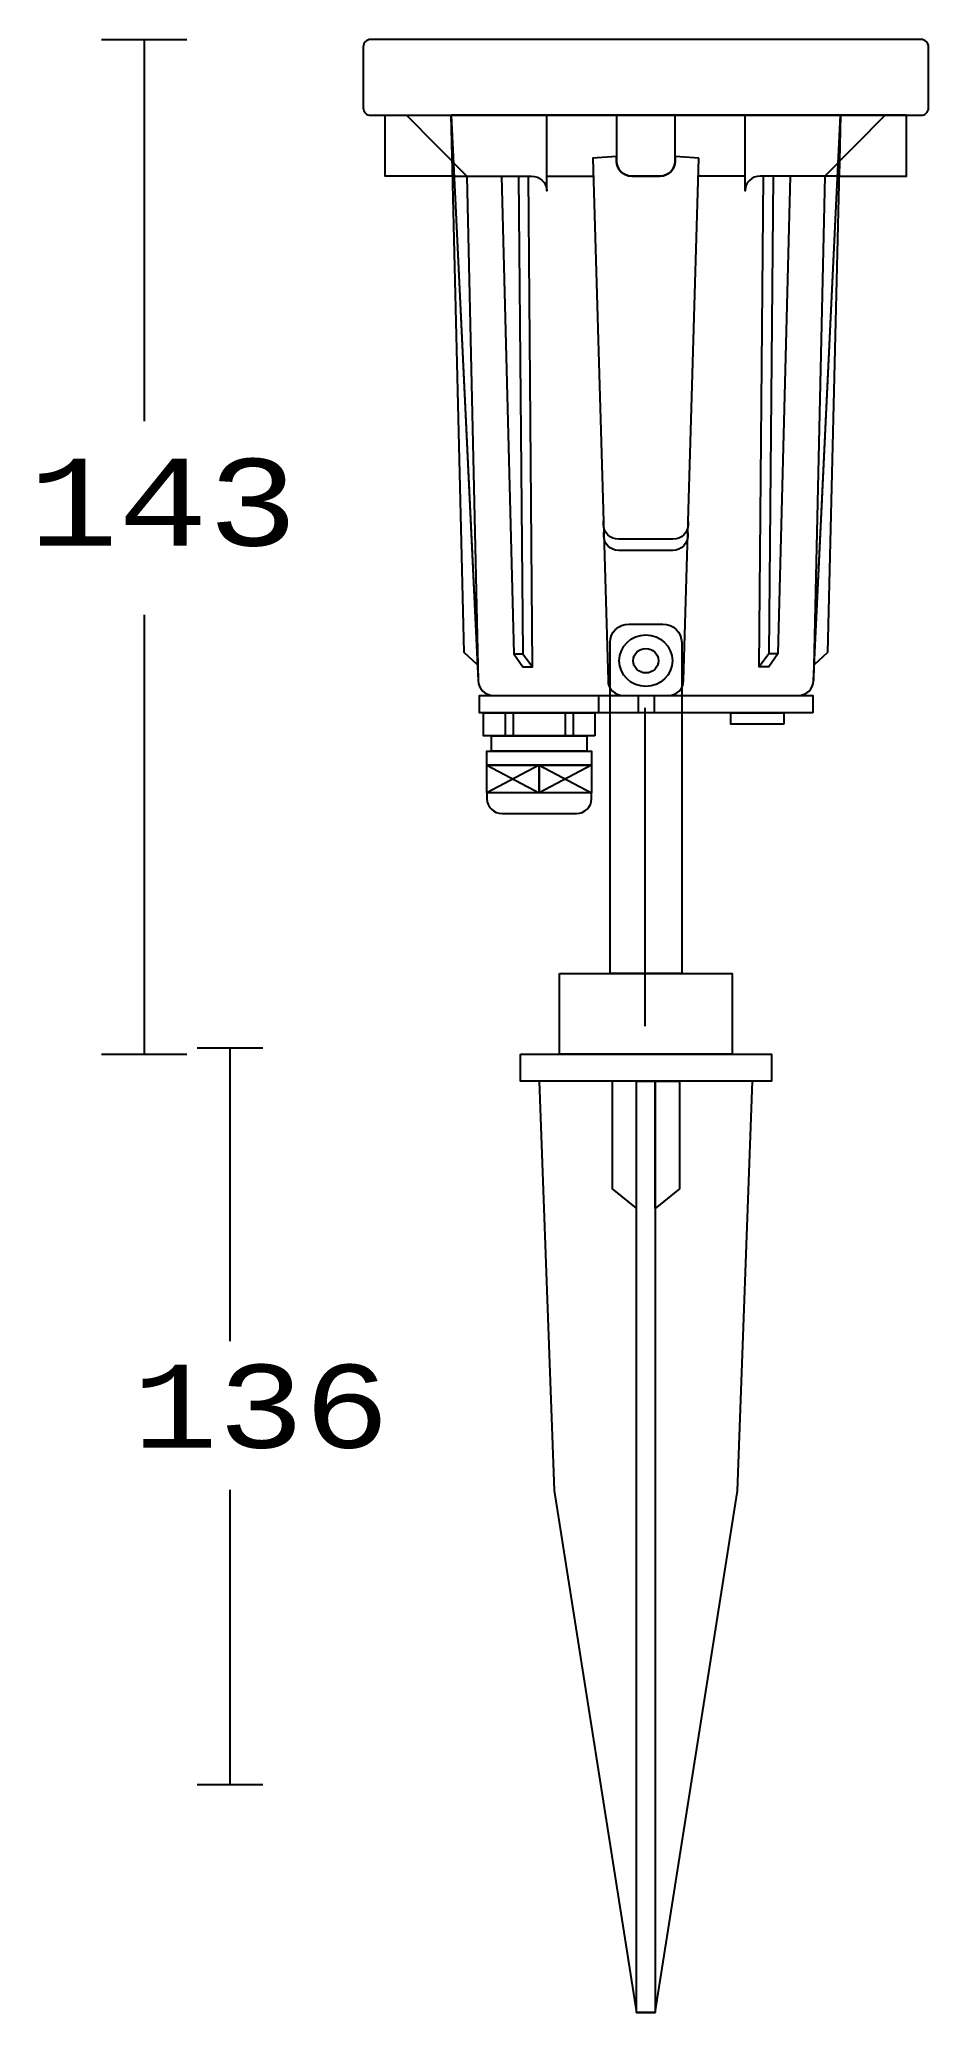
# Model space of a CAD drawing. Extents: x 1 to 117, y 0 to 258.
import ezdxf

# ---------------------------------------------------------------- set-up
doc = ezdxf.new("R2010")
doc.units = 0
doc.layers.add('LIVELLO_1', color=160, linetype='Continuous')
doc.styles.add('STD', font='txt')

# ---------------------------------------------------------------- blocks, each defined once
blk = doc.blocks.new('AI9-BLK1')
at = {"layer": 'LIVELLO_1', "color": 7}
for p, q in [((-49.33, 128.61), (-38.22, 128.61)), ((-43.78, 128.61), (-43.78, 78.86)), ((8.72, 110.8), (14.79, 110.8)), ((34.59, 110.8), (28.52, 110.8)), ((-43.78, 53.62), (-43.78, -3.68)), ((4.44, 48.5), (5.62, 48.5)), ((38.87, 48.5), (37.69, 48.5)), ((15.46, 43.09), (15.46, 40.84)), ((20.65, 43.09), (20.65, 40.84)), ((21.54, 41.49), (21.54, -0.04)), ((22.72, 43.09), (22.72, 40.84)), ((3.31, 40.84), (3.31, 37.83)), ((4.35, 40.84), (4.35, 37.83)), ((11.14, 40.84), (11.14, 37.83)), ((12.19, 40.84), (12.19, 37.83)), ((7.75, 34.02), (0.93, 30.41)), ((0.93, 34.02), (7.75, 30.41)), ((7.75, 34.02), (14.57, 30.41)), ((14.57, 34.02), (7.75, 30.41)), ((-49.33, -3.68), (-38.22, -3.68)), ((-36.85, -2.83), (-28.31, -2.83)), ((-32.58, -2.83), (-32.58, -41.07)), ((-32.58, -60.47), (-32.58, -98.86)), ((-36.85, -98.86), (-28.31, -98.86))]:
    blk.add_line(p, q, dxfattribs=at)
for points in [[(-12.34, 118.72), (-3.73, 118.72), (-3.54, 110.8), (-12.34, 110.8)], [(-3.73, 118.72), (-0.3, 47.08), (-2.04, 48.69)], [(47.04, 118.72), (45.35, 48.69), (43.61, 47.08)], [(55.65, 118.72), (47.04, 118.72), (46.85, 110.8), (55.65, 110.8)], [(43.42, 40.84), (-0.05, 40.84), (-0.05, 43.09), (43.42, 43.09)], [(15.01, 37.83), (0.5, 37.83), (0.5, 40.84), (15.01, 40.84)], [(39.65, 39.34), (32.75, 39.34), (32.75, 40.84), (39.65, 40.84)], [(13.97, 35.84), (1.53, 35.84), (1.53, 37.83), (13.97, 37.83)], [(14.57, 34.02), (0.93, 34.02), (0.93, 35.84), (14.57, 35.84)], [(0.93, 34.02), (7.75, 34.02), (7.75, 30.41), (0.93, 30.41)], [(7.75, 34.02), (14.57, 34.02), (14.57, 30.41), (7.75, 30.41)], [(10.39, 6.83), (32.91, 6.83), (32.91, -3.68), (10.39, -3.68)], [(5.29, -3.68), (38.02, -3.68), (38.02, -7.21), (5.29, -7.21)], [(20.42, -128.61), (22.89, -128.61), (33.6, -60.58), (35.56, -7.21), (7.75, -7.21), (9.71, -60.54)], [(20.42, -7.21), (17.27, -7.21), (17.27, -21.22), (20.42, -23.78)], [(20.42, -7.21), (22.89, -7.21), (22.89, -128.61), (20.42, -128.61)], [(22.89, -7.21), (26.04, -7.21), (26.04, -21.22), (22.89, -23.78)]]:
    blk.add_lwpolyline(points, close=True, dxfattribs=at)
for points in [[(-9.55, 118.72), (-1.69, 110.8), (-0.2, 45.02)], [(52.86, 118.72), (45, 110.8), (43.51, 45.02)], [(2.84, 110.8), (4.44, 48.5), (5.63, 46.83), (6.86, 46.83), (6.33, 110.8)], [(5.04, 110.8), (5.62, 48.5), (6.86, 46.83)], [(38.27, 110.8), (37.69, 48.5), (36.45, 46.83)], [(40.47, 110.8), (38.87, 48.5), (37.68, 46.83), (36.45, 46.83), (36.98, 110.8)]]:
    blk.add_lwpolyline(points, dxfattribs=at)
for major_axis, ratio in [((-3.46, 0), 0.971219), ((-1.64, 0), 0.971164)]:
    blk.add_ellipse((21.65, 47.62), major_axis=major_axis, ratio=ratio, dxfattribs=at)
for points, knots in [([(-14.23, 128.61), (-14.23, 128.61), (57.53, 128.61), (57.53, 128.61), (58.08, 128.61), (58.52, 128.17), (58.52, 127.64), (58.52, 127.64), (58.52, 119.68), (58.52, 119.68), (58.52, 119.15), (58.08, 118.72), (57.53, 118.72), (57.53, 118.72), (-14.23, 118.72), (-14.23, 118.72), (-14.77, 118.72), (-15.21, 119.15), (-15.21, 119.68), (-15.21, 119.68), (-15.21, 127.64), (-15.21, 127.64), (-15.21, 128.17), (-14.77, 128.61), (-14.23, 128.61)], [0, 0, 0, 0, 1, 1, 1, 2, 2, 2, 3, 3, 3, 4, 4, 4, 5, 5, 5, 6, 6, 6, 7, 7, 7, 8, 8, 8, 8]), ([(-3.73, 118.72), (-3.73, 118.72), (8.72, 118.72), (8.72, 118.72), (8.72, 118.72), (8.72, 108.88), (8.72, 108.88), (8.72, 109.94), (7.83, 110.8), (6.74, 110.8), (6.74, 110.8), (-3.54, 110.8), (-3.54, 110.8), (-3.54, 110.8), (-3.73, 118.72), (-3.73, 118.72)], [0, 0, 0, 0, 1, 1, 1, 2, 2, 2, 3, 3, 3, 4, 4, 4, 5, 5, 5, 5]), ([(1.78, 43.09), (0.68, 43.09), (-0.2, 43.95), (-0.2, 45.02), (-0.2, 45.02), (-3.73, 118.72), (-3.73, 118.72), (-3.73, 118.72), (47.04, 118.72), (47.04, 118.72), (47.04, 118.72), (43.51, 45.02), (43.51, 45.02), (43.51, 43.95), (42.63, 43.09), (41.53, 43.09), (41.53, 43.09), (1.78, 43.09), (1.78, 43.09)], [0, 0, 0, 0, 1, 1, 1, 2, 2, 2, 3, 3, 3, 4, 4, 4, 5, 5, 5, 6, 6, 6, 6]), ([(25.47, 118.72), (25.47, 118.72), (25.47, 112.72), (25.47, 112.72), (25.47, 111.66), (24.59, 110.8), (23.49, 110.8), (23.49, 110.8), (19.81, 110.8), (19.81, 110.8), (18.72, 110.8), (17.83, 111.66), (17.83, 112.72), (17.83, 112.72), (17.83, 118.72), (17.83, 118.72), (17.83, 118.72), (25.47, 118.72), (25.47, 118.72)], [0, 0, 0, 0, 1, 1, 1, 2, 2, 2, 3, 3, 3, 4, 4, 4, 5, 5, 5, 6, 6, 6, 6]), ([(47.04, 118.72), (47.04, 118.72), (34.59, 118.72), (34.59, 118.72), (34.59, 118.72), (34.59, 108.88), (34.59, 108.88), (34.59, 109.94), (35.48, 110.8), (36.57, 110.8), (36.57, 110.8), (46.85, 110.8), (46.85, 110.8), (46.85, 110.8), (47.04, 118.72), (47.04, 118.72)], [0, 0, 0, 0, 1, 1, 1, 2, 2, 2, 3, 3, 3, 4, 4, 4, 5, 5, 5, 5]), ([(28.55, 113.13), (28.55, 113.13), (26.58, 45.02), (26.58, 45.02), (26.58, 43.95), (25.69, 43.09), (24.6, 43.09), (24.6, 43.09), (18.7, 43.09), (18.7, 43.09), (17.61, 43.09), (16.72, 43.95), (16.72, 45.02), (16.72, 45.02), (14.74, 113.13), (14.74, 113.13), (14.74, 113.13), (17.83, 113.34), (17.83, 113.34), (17.83, 113.34), (17.83, 112.72), (17.83, 112.72), (17.83, 111.66), (18.72, 110.8), (19.81, 110.8), (19.81, 110.8), (23.49, 110.8), (23.49, 110.8), (24.59, 110.8), (25.47, 111.66), (25.47, 112.72), (25.47, 112.72), (25.47, 113.34), (25.47, 113.34), (25.47, 113.34), (28.55, 113.13), (28.55, 113.13)], [0, 0, 0, 0, 1, 1, 1, 2, 2, 2, 3, 3, 3, 4, 4, 4, 5, 5, 5, 6, 6, 6, 7, 7, 7, 8, 8, 8, 9, 9, 9, 10, 10, 10, 11, 11, 11, 12, 12, 12, 12]), ([(27.18, 65.77), (27.18, 65.77), (27.17, 65.38), (27.17, 65.38), (27.17, 64.32), (26.28, 63.45), (25.19, 63.45), (25.19, 63.45), (18.1, 63.45), (18.1, 63.45), (17.01, 63.45), (16.12, 64.32), (16.12, 65.38), (16.12, 65.38), (16.12, 65.85), (16.12, 65.85)], [0, 0, 0, 0, 1, 1, 1, 2, 2, 2, 3, 3, 3, 4, 4, 4, 5, 5, 5, 5]), ([(27.13, 64.3), (27.13, 64.3), (27.12, 63.91), (27.12, 63.91), (27.12, 62.85), (26.28, 61.99), (25.19, 61.99), (25.19, 61.99), (18.1, 61.99), (18.1, 61.99), (17.01, 61.99), (16.17, 62.85), (16.17, 63.91), (16.17, 63.91), (16.17, 64.38), (16.17, 64.38)], [0, 0, 0, 0, 1, 1, 1, 2, 2, 2, 3, 3, 3, 4, 4, 4, 5, 5, 5, 5]), ([(23.86, 52.39), (23.86, 52.39), (19.45, 52.39), (19.45, 52.39), (18.09, 52.39), (16.99, 51.32), (16.99, 50), (16.99, 50), (16.99, 6.83), (16.99, 6.83), (16.99, 6.83), (26.33, 6.83), (26.33, 6.83), (26.33, 6.83), (26.33, 50), (26.33, 50), (26.33, 51.32), (25.22, 52.39), (23.86, 52.39)], [0, 0, 0, 0, 1, 1, 1, 2, 2, 2, 3, 3, 3, 4, 4, 4, 5, 5, 5, 6, 6, 6, 6]), ([(14.57, 30.41), (14.57, 30.41), (14.57, 29.62), (14.57, 29.62), (14.57, 28.56), (13.68, 27.7), (12.6, 27.7), (12.6, 27.7), (2.91, 27.7), (2.91, 27.7), (1.81, 27.7), (0.93, 28.56), (0.93, 29.62), (0.93, 29.62), (0.93, 30.41), (0.93, 30.41), (0.93, 30.41), (14.57, 30.41), (14.57, 30.41)], [0, 0, 0, 0, 1, 1, 1, 2, 2, 2, 3, 3, 3, 4, 4, 4, 5, 5, 5, 6, 6, 6, 6])]:
    blk.add_open_spline(points, degree=3, knots=knots, dxfattribs=at)
at = {"layer": 'LIVELLO_1', "color": 7, "attachment_point": 1, "style": 'STD'}
for s, insert, char_height in [('\\fCourier|b0|i0;\\H11.3269;\\W1.03;\\C7;143', (-58.84, 73.94), 11.3269), ('\\fCourier|b0|i0;\\H10.8368;\\W1.03;\\C7;136', (-45.32, -44.15), 10.8368)]:
    blk.add_mtext(s, dxfattribs=dict(at, insert=insert, char_height=char_height))

msp = doc.modelspace()

# ---------------------------------------------------------------- block references
at = {"layer": 'LIVELLO_1', "color": 7}
msp.add_blockref('AI9-BLK1', (58.593323, 128.901865), dxfattribs=at)

doc.saveas('drawing.dxf')
